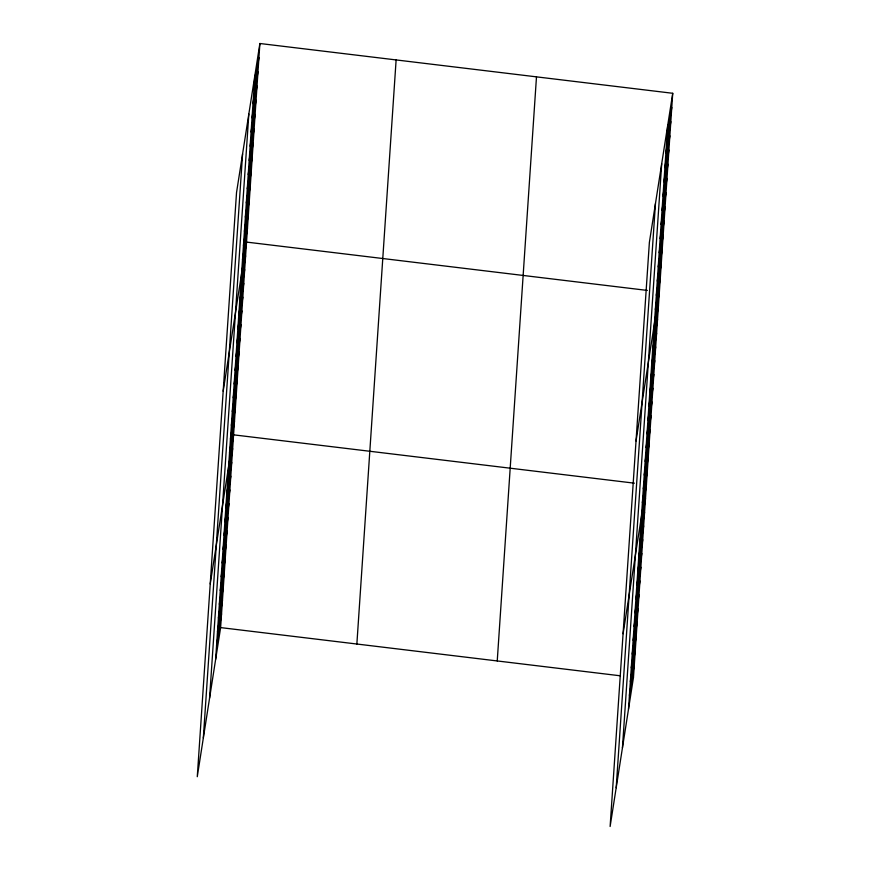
<?xml version="1.0" encoding="UTF-8"?>
<svg xmlns="http://www.w3.org/2000/svg" width="870" height="870" viewBox="0 0 870 870"><rect width="100%" height="100%" fill="white"/><g stroke="black" fill="none" stroke-linecap="round" stroke-linejoin="round"><path stroke-width="1.3" d="M203.33 737.988L242.589 153.892M209.583 698.088L248.831 114.003M215.64 659.362L254.899 75.277M259.88 43.5L236.52 192.618L197.272 776.714L220.621 627.596L259.88 43.5L672.727 93.286L633.48 677.382L610.12 826.5L649.379 242.404L672.727 93.286M356.863 644.018L396.122 59.932M497.238 660.95L536.486 76.854M616.188 787.774L655.447 203.689M622.442 747.874L661.689 163.788M628.499 709.159L667.758 125.062M253.942 89.458L258.923 57.681M252.996 103.65L257.966 71.873M252.039 117.831L257.02 86.054M251.082 132.012L256.063 100.246M250.136 146.203L255.106 114.427M249.179 160.384L254.16 128.608M248.222 174.565L253.203 142.8M247.276 188.757L252.246 156.981M246.319 202.938L251.299 171.162M245.362 217.13L250.342 185.353M244.416 231.311L249.385 199.534M243.459 245.492L248.439 213.726M242.502 259.684L247.482 227.907M223.177 391.206L246.525 242.088L647.367 290.428M240.631 287.633L245.601 255.856M239.707 301.401L244.677 269.624M238.771 315.168L243.752 283.392M237.847 328.936L242.828 297.159M236.923 342.704L241.903 310.927M235.998 356.472L240.979 324.695M235.074 370.239L240.055 338.463M234.15 384.007L239.13 352.23M233.225 397.775L238.206 365.998M232.301 411.543L237.271 379.766M231.376 425.31L236.346 393.534M230.452 439.078L235.422 407.301M229.528 452.846L234.498 421.069M210.225 583.966L233.573 434.837L634.404 483.176M227.668 480.381L232.649 448.605M226.744 494.149L231.725 462.372M225.819 507.917L230.8 476.151M224.895 521.685L229.876 489.919M223.971 535.452L228.951 503.686M223.046 549.22L228.027 517.454M222.122 562.988L227.103 531.222M221.197 576.756L226.167 544.99M220.273 590.523L225.243 558.757M219.349 604.291L224.319 572.525M218.424 618.059L223.394 586.293M217.5 631.827L222.47 600.061M216.565 645.594L221.545 613.828M666.801 139.243L671.781 107.478M665.844 153.435L670.824 121.659M664.897 167.616L669.867 135.84M663.94 181.797L668.921 150.031M662.983 195.989L667.964 164.212M662.037 210.17L667.007 178.393M661.08 224.362L666.061 192.585M660.123 238.543L665.104 206.766M659.177 252.724L664.147 220.958M658.22 266.916L663.201 235.139M657.274 281.097L662.244 249.32M656.317 295.278L661.287 263.512M655.36 309.47L660.341 277.693M636.035 441.003L659.384 291.874L656.709 291.559M653.479 337.419L658.459 305.642M652.554 351.186L657.535 319.41M651.63 364.954L656.611 333.177M650.706 378.722L655.686 346.945M649.781 392.49L654.762 360.713M648.857 406.257L653.838 374.491M647.932 420.025L652.902 388.259M647.008 433.793L651.978 402.027M646.084 447.561L651.054 415.795M645.159 461.328L650.129 429.562M644.235 475.096L649.205 443.33M643.311 488.864L648.28 457.098M642.375 502.632L647.356 470.866M623.083 633.751L646.432 484.633L643.756 484.307M640.527 530.167L645.507 498.401M639.602 543.935L644.583 512.169M638.678 557.703L643.659 525.937M637.754 571.47L642.734 539.704M636.829 585.238L641.799 553.472M635.905 599.006L640.875 567.24M634.98 612.784L639.95 581.008M634.056 626.552L639.026 594.775M633.132 640.32L638.101 608.543M632.207 654.088L637.177 622.311M631.272 667.856L636.253 636.079M630.348 681.623L635.328 649.846M629.423 695.391L634.404 663.614M220.621 627.596L620.114 675.772M630.804 677.056L633.48 677.382"/></g></svg>
